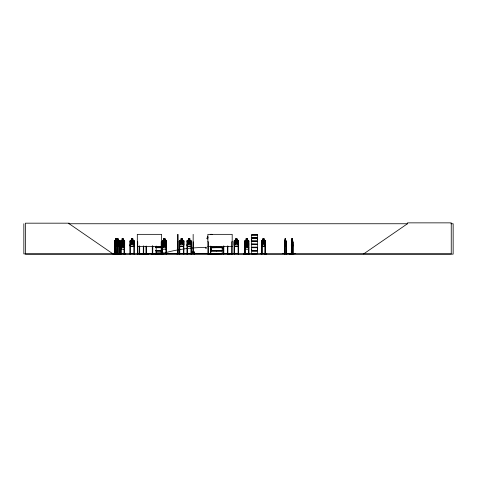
<?xml version="1.0" encoding="UTF-8"?>
<svg xmlns="http://www.w3.org/2000/svg" width="477" height="477" viewBox="0 0 477 477"><rect width="100%" height="100%" fill="white"/><g stroke="black" fill="none" stroke-linecap="round" stroke-linejoin="round"><path stroke-width="0.72" d="M222.222 249.113L222.222 247.712L216.636 247.712M251.671 250.508L251.671 247.712L257.359 247.712L257.353 250.508L251.671 250.508L251.677 249.113M251.671 240.945L251.671 238.154L257.359 238.154L257.353 240.945L251.671 240.945L251.677 239.549M257.353 249.113L257.353 247.712M257.353 239.549L257.353 238.154M139.272 246.019L139.147 253.853L148.436 253.883L143.875 253.639M148.436 253.657L143.804 253.657M175.53 253.657L183.412 253.567M195.361 253.651L187.366 253.567M285.86 246.317L286.045 240.813L285.508 240.289M292.687 246.317L292.866 244.832M155.8 253.877L162.669 253.567M116.621 240.348L116.638 238.792L115.613 238.792L115.613 240.289M117.294 240.348L116.597 240.289M117.3 240.283L117.64 240.873L117.241 240.289M282.39 253.657L288.305 253.657M289.217 253.657L295.126 253.657L289.217 253.824M117.247 246.317L117.628 244.832M117.312 246.317L117.652 240.807M112.781 253.847L125.701 253.657L123.621 253.853M116.078 253.877L115.971 246.019M118.982 246.317C119.393 244.516 120.287 241.779 118.97 240.289M265.361 244.826L264.944 246.269L262.052 246.269L261.635 244.832L262.046 246.317L264.997 246.317M264.973 246.317L265.433 244.832M121.134 249.232L124.253 249.232L124.664 247.736L124.682 240.813L124.193 240.289M124.253 249.232L124.706 247.742M124.205 246.317L124.682 244.832M248.296 246.269L248.738 244.826M248.809 244.832L248.326 246.317L245.184 246.317L244.796 244.832M245.202 249.185L244.731 247.742L245.166 249.232L248.326 249.232L248.738 247.736M248.326 249.232L248.785 247.742M285.908 246.317L284.602 246.317L284.483 240.819L285.019 240.289M291.292 253.883L291.477 240.289M291.483 240.336L291.262 240.819M166.074 249.185L166.616 247.742L166.109 249.232L162.723 249.232L162.281 247.742L162.77 249.185M166.091 246.317L166.598 244.832L166.056 246.269L162.735 246.269M183.872 244.826L183.371 246.269L179.93 246.269L179.483 244.826L179.483 240.843L179.912 240.289L180.932 240.289M191.42 244.832L190.907 246.317L187.395 246.317L186.936 244.832M235.644 238.84L237.045 238.84L237.039 240.336L237.79 240.837L237.79 243.628L237.039 244.826L235.644 244.826L234.893 243.628L234.899 240.837L235.644 240.336L235.59 238.792L237.093 238.792L237.087 240.289L238.059 240.289L238.589 240.813L238.583 244.832L238.035 246.269L234.595 246.269M238.589 244.832L238.071 246.317L234.559 246.317L234.1 244.832L234.1 240.819L234.577 240.289L235.596 240.289M260.376 253.657L266.732 253.657L264.234 253.883M119.316 253.853L119.375 240.837M245.75 253.847L243.687 253.853L249.9 253.847M152.712 253.853L152.735 246.019L152.634 253.883M152.896 253.847L151.555 253.853M161.53 253.847L167.188 253.657M162.508 253.877L162.526 253.442M211.049 247.855L216.433 247.712M223.331 253.847L223.421 246.019M234.028 253.633L234.07 241.732L234.481 241.732L234.434 253.883M117.503 242.203C117.914 239.919 119.494 240.837 117.777 242.549C119.471 244.313 117.986 245.256 117.527 242.871M234.463 245.995L237.319 240.289M246.794 242.203C247.229 239.925 248.911 240.831 247.08 242.549C248.94 244.355 247.289 245.25 246.812 242.871C246.376 245.256 244.647 244.349 246.531 242.543C244.612 240.67 246.561 240.05 246.71 242.256M118.147 244.826L118.773 243.628L118.773 240.837L118.147 240.336L118.117 238.84L116.943 238.84M194.646 252.154L191.647 252.13L191.653 253.853M191.79 253.883L191.724 252.154M114.581 253.883L114.623 240.819L114.981 240.289M114.689 240.843L114.987 240.336M194.556 252.625L194.461 252.285M262.034 240.289L261.635 240.819L262.058 240.289L262.916 240.289M121.17 243.198L120.77 243.753L121.146 243.198L122.07 243.198M121.063 253.883L121.021 241.732L120.586 241.732L120.586 253.883L120.681 240.819L121.128 240.289L122.029 240.289M121.158 249.232L120.729 247.742L120.705 240.819L121.146 240.336L124.193 240.336M245.178 243.198L244.731 243.735L245.202 243.252L248.29 243.252L248.738 243.747M162.752 243.198L162.281 243.735L162.77 243.252L166.085 243.252M186.984 240.843L187.431 240.336L190.872 240.336M115.678 240.336L115.184 240.837L115.184 243.628L115.678 244.826L116.603 244.826L117.098 243.628L117.098 240.837L116.603 240.336M246.138 243.252L245.47 243.747L245.47 246.537L246.138 247.736L247.396 247.736L248.07 246.537L248.07 243.747L247.396 243.252M163.766 243.252L163.051 243.747L163.051 246.537L163.766 247.736L165.114 247.736L165.835 246.537L165.835 243.747L165.114 243.252M363.677 253.883L407.465 223.749L407.465 222.86L451.248 222.86L451.248 253.883L23.85 253.883L23.85 223.749M122.69 242.948C122.112 243.699 125.487 245.905 122.935 242.549L123.776 240.831L122.076 240.837L122.076 243.628L123.31 243.628L123.382 240.819L122.637 242.298L121.957 240.843L121.557 240.831L122.386 242.543C120.46 244.88 122.297 244.969 122.696 242.817M186.799 253.853L186.859 253.442M251.659 244.206L257.365 244.349M251.671 253.764L251.671 251.069L257.359 251.069L257.359 253.764L251.659 253.877M210.649 253.859L210.715 247.557L216.469 247.521M68.616 223.749L407.692 223.749M450.914 223.749L453.15 223.749L453.15 254.14L25.388 254.14L25.388 223.176L69.177 223.176L69.177 223.749L112.96 253.883M251.665 234.785L257.365 234.785M251.677 235.066L257.353 235.066M251.635 237.784L257.401 237.784M251.635 237.957L257.401 237.957M116.901 240.289L116.901 238.792L118.189 238.792L118.147 240.336M163.7 238.792L165.155 238.792L165.143 240.289L166.091 240.289L166.598 240.813L166.545 253.883M244.802 253.883L244.796 240.819L245.22 240.289L246.132 240.289L246.108 238.792L247.468 238.792L247.426 240.336M292.377 238.792L291.799 238.792L291.548 240.837L291.608 253.883M115.643 238.84L116.603 238.84M122.052 238.84L123.31 238.84M131.425 238.84L132.821 238.84L132.821 240.336L133.566 240.837L133.566 243.628L132.821 244.826L131.425 244.826L130.674 243.628L130.674 240.837L131.425 240.336L131.372 238.792L132.868 238.792L132.868 240.289L133.84 240.289L134.365 240.813L134.365 244.832L133.852 246.317L130.34 246.317L129.881 244.832L130.376 246.269L133.816 246.269M180.98 238.84L182.375 238.84L182.375 240.336L183.126 240.837L183.126 243.628L182.375 244.826L180.98 244.826L180.234 243.628L180.234 240.837L180.98 240.336L180.932 238.792L182.429 238.792L182.429 240.289L183.395 240.289L183.919 240.813L183.919 244.832L183.406 246.317L179.895 246.317L179.435 244.832M189.876 238.84L188.481 238.84L188.481 240.336L187.735 240.837L187.735 243.628L188.481 244.826L189.876 244.826L190.627 243.628L190.627 240.837L189.876 240.336L189.929 238.792L188.433 238.792L188.433 240.289L187.413 240.289L186.936 240.819L186.954 253.883M246.156 238.84L247.426 238.84M262.928 238.84L264.133 238.84M284.99 238.84L285.538 238.84M291.817 238.84L292.359 238.84M291.906 239.09L292.222 239.09L291.906 239.591M114.939 240.289L115.69 240.289M118.159 240.289L119 240.289M123.334 240.289L124.217 240.289M131.372 240.289L130.352 240.289L129.881 240.819L129.899 253.883M163.712 240.289L162.717 240.289L162.252 240.819L162.293 247.742M189.929 240.289L190.895 240.289L191.42 240.813L191.42 253.883M247.45 240.289L248.338 240.289L248.809 240.813L248.815 253.883L248.785 240.813L248.314 240.289M264.145 240.289L264.985 240.289L265.433 240.813L265.462 253.883L265.516 253.442L265.003 253.442M291.429 240.289L291.841 240.289M292.329 240.289L292.723 240.289M114.951 240.336L118.982 240.336M130.376 240.336L133.816 240.336M162.735 240.336L166.074 240.336M179.93 240.336L183.371 240.336M234.595 240.336L238.041 240.336L238.536 240.837L238.488 253.883M248.314 240.336L245.22 240.336L244.82 240.843L244.904 253.883M262.052 240.336L264.968 240.336M284.614 240.336L285.896 240.336M291.441 240.336L292.717 240.336M114.623 240.819L114.987 246.269M117.586 240.813L117.533 253.883M124.658 240.813L124.616 253.883M265.403 240.813L265.337 253.883M284.483 240.819L284.471 253.883M115.678 240.837L116.603 240.837M116.972 240.837L118.147 240.837L118.147 243.628M251.635 241.141L257.401 241.141M251.635 241.314L257.401 241.314M122.046 241.702L123.388 241.702M117.157 241.732L117.545 241.732M119.375 241.732L118.94 241.732L118.988 253.883M123.346 241.756L122.088 241.756L122.112 243.252L121.432 243.747L121.432 246.537L122.088 247.736L123.322 247.736L123.978 246.537L123.978 243.747L123.322 243.252M124.616 241.732L124.175 241.732L124.175 243.157M129.851 241.732L130.263 241.732L130.31 253.883M134.317 241.732L133.906 241.732L133.858 253.883M137.298 241.732L137.716 241.732L137.764 253.883M161.614 241.732L161.202 241.732L161.154 253.883M163.766 241.756L165.125 241.756M166.014 253.847L166.103 241.732L166.539 241.732L166.449 253.883M177.73 241.732L178.034 241.732M179.406 241.732L179.817 241.732L179.769 253.883M183.46 241.732L183.872 241.732M186.906 241.732L187.318 241.732L187.366 253.883M191.372 241.732L190.961 241.732L190.913 253.883M193.161 241.732L193 252.709M207.877 241.732L208.288 241.732L208.336 253.883M232.192 241.732L231.78 241.732L231.733 253.883M238.536 241.732L238.118 241.732L238.077 253.883M244.773 241.732L245.208 241.732M246.12 241.756L247.396 241.756M248.833 241.732L248.398 241.732L248.35 253.883M261.635 241.732L262.07 241.732L262.022 253.883M265.474 241.732L265.045 241.732L265.003 253.883M284.471 241.732L284.638 253.883M123.364 243.198L124.241 243.198L124.706 243.729L124.199 243.252M162.74 243.198L163.736 243.198L163.718 241.702L165.173 241.702L165.125 243.252M165.161 243.198L166.103 243.198M245.16 243.198L246.096 243.198L246.072 241.702L247.438 241.702L247.438 243.198L248.308 243.198M121.17 243.252L124.223 243.252M115.678 243.628L116.603 243.628M166.598 243.729L166.091 243.198M248.761 243.729L248.29 243.198M251.677 244.129L257.353 244.129L257.359 241.511L251.671 241.511L251.671 244.2L257.365 244.206M251.677 244.623L257.353 244.623M114.623 244.832L114.975 246.317M119.441 244.832L118.952 246.269L114.951 246.269M120.705 244.832L121.116 246.317L124.229 246.317M162.252 244.832L162.711 246.317L166.103 246.317M284.435 244.832L284.65 246.317M292.729 246.317L291.423 246.317L291.304 244.832M121.122 246.269L124.193 246.269M190.872 246.269L187.431 246.269L186.984 244.826M245.22 246.269L248.314 246.269M284.614 246.269L285.896 246.269M291.441 246.269L292.717 246.269M114.927 246.317L119.011 246.317M137.298 246.502L161.614 246.502M207.877 246.502L232.192 246.502M155.812 247.152L161.119 247.152M210.84 247.152L216.433 247.152M216.636 247.152L222.228 247.152M155.77 247.348L161.154 247.348M210.798 247.348L216.469 247.348M216.6 247.348L222.264 247.348M251.635 247.348L257.401 247.348M155.77 247.521L161.154 247.521M216.6 247.521L222.264 247.521M251.635 247.521L257.401 247.521M120.729 247.742L121.194 249.185M155.812 247.712L161.119 247.712M210.715 248.058L211.222 248.058M210.715 248.189L211.222 248.189M210.828 249.566L211.144 249.566M210.828 249.662L211.269 249.662M211.269 249.978L210.828 250.026L211.269 250.073M155.812 250.508L161.119 250.508M210.84 250.508L216.433 250.508M216.636 250.508L222.228 250.508L222.228 247.712M155.77 250.699L161.154 250.699M210.798 250.699L216.469 250.699M216.6 250.699L222.264 250.699M251.635 250.699L257.401 250.699M155.77 250.872L161.154 250.872M210.798 250.872L216.469 250.872M216.6 250.872L222.264 250.872M251.635 250.872L257.401 250.872M155.812 251.069L161.119 251.069M210.84 251.069L216.433 251.069M216.636 251.069L222.228 251.069L222.228 253.764L208.687 253.836L222.222 253.686M191.599 252.202L194.592 252.19M155.86 253.192L163.581 253.192A182.458 165.447 90 0 1 205.504 247.515M114.462 253.442L114.921 253.442M116.012 253.442L115.5 253.442L115.5 253.883M117.586 253.442L117.127 253.442L117.127 253.883M120.544 253.442L121.063 253.442M124.133 253.442L124.658 253.442M130.31 253.442L129.804 253.442L129.804 253.883M133.858 253.442L134.425 253.853M234.022 253.442L234.529 253.442L234.529 253.883M238.077 253.442L238.583 253.442L238.607 253.847M244.731 253.442L245.256 253.442L245.256 253.883M248.35 253.442L248.875 253.442M262.111 253.442L261.593 253.442L261.599 253.883M284.441 253.442L284.787 253.883M285.89 253.442L286.254 253.442M291.262 253.442L291.626 253.442M292.717 253.442L293.081 253.442M130.31 253.567L133.858 253.567M223.88 253.567L227.428 253.567M234.529 253.567L238.077 253.567M295.12 253.633L289.229 253.883M155.818 253.686L162.752 253.883M251.677 253.686L257.353 253.686M125.713 253.847L123.561 253.633M152.902 253.824L151.585 253.824L157.338 253.847M232.263 253.847L232.239 253.442L137.251 253.442L137.269 253.883M264.288 253.853L266.738 253.847M183.997 253.853L183.919 253.442M161.691 253.847L161.661 253.442M143.81 253.847L143.786 253.442M166.199 253.853L166.145 241.732M119.262 253.847L119.286 241.732M115.828 253.847L115.833 253.442M207.62 239.019L206.702 238.13L207.334 238.13A3.828 3.828 0 0 1 207.847 236.216M191.724 252.22L191.659 253.883M285.49 240.336L285.759 243.628L285.49 244.826L284.99 244.826L284.972 238.792L285.556 238.792L285.538 240.336M292.681 240.289L292.878 253.883L292.956 253.442M285.854 240.289L286.111 253.883M119.399 253.859L119.411 253.442L118.898 253.442L118.904 253.883M291.548 243.628L291.817 244.826L292.312 244.826L292.312 238.84M291.28 244.826L291.471 246.317M293.051 253.883L293.045 241.732L292.735 253.883L292.723 253.442M292.329 238.792L292.359 240.336M291.841 238.792L291.858 240.336M291.447 241.732L291.459 253.883M291.381 253.442L291.405 253.883M286.224 253.883L286.218 241.732L285.908 253.883M286.033 253.442L286.057 253.883M284.769 245.303L284.68 253.883M284.56 253.442L284.56 253.883M265.129 241.732L265.182 253.883M262.916 238.792L262.958 240.336L262.302 240.837L262.302 243.628L262.928 244.826L264.103 244.826L264.735 243.628L264.735 240.837L264.103 240.336L264.175 238.792L262.887 238.792L262.887 240.289M261.98 241.732L261.98 253.883M261.724 241.732L261.724 253.883M261.658 240.819L261.652 253.883M248.702 253.442L248.702 253.883M248.517 253.442L248.529 253.883M248.463 241.732L248.422 253.883M247.402 238.84L247.402 240.336L248.07 240.837L248.07 243.628L247.402 244.826L246.156 244.826L245.488 243.628L245.488 240.837L246.156 240.336L246.132 238.792M245.786 253.883L243.717 253.824M245.142 241.732L245.184 253.883M245.089 253.442L245.077 253.883M238.166 253.442L238.166 253.883M234.118 253.442L234.118 253.883M232.144 253.883L232.192 234.344L207.877 234.344L207.924 253.883M232.007 253.508L232.007 253.883M231.828 253.442L231.828 253.883M231.118 253.508L231.118 253.883M230.206 253.883L228.316 253.883M227.934 253.442L227.934 253.883M227.887 246.019L227.839 253.883M227.475 246.019L227.475 253.883M227.428 253.442L227.428 253.883M223.88 253.442L223.88 253.883M223.832 246.019L223.785 253.883M223.469 253.442L223.469 253.883M210.828 246.019L210.81 253.883M210.315 247.456L210.315 248.153M208.24 253.442L208.157 253.883M207.829 253.442L207.847 253.883M206.517 247.235L206.517 248.374M205.504 247.235L205.504 248.374M194.592 252.13L194.58 253.883M193.161 234.344L193.161 252.709M193.161 253.442L193.167 253.883M193 253.442L193.006 253.883M191.325 253.442L191.325 253.883M191.009 253.442L191.009 253.883M187.27 253.442L187.27 253.883M183.872 240.837L183.901 253.883M183.46 241.732L183.412 253.883M179.865 253.442L179.865 253.883M179.453 253.442L179.453 253.883M179.435 240.819L179.376 253.883M178.052 253.442L178.052 253.883L178.028 234.344M177.867 241.732L177.885 253.883M177.843 253.442L177.766 253.883L177.73 234.344M176.782 253.508L176.782 253.883M163.712 238.792L163.7 240.289M163.581 253.883L163.581 253.001L155.86 253.001L155.86 253.883M162.633 253.883L162.627 241.732L162.186 241.732L162.186 253.883M162.287 253.442L162.281 253.883M162.144 253.442L162.144 253.883M161.572 253.883L161.614 234.344L137.298 234.344L137.376 253.883M161.25 253.442L161.25 253.883M156.283 253.442L156.283 253.883L156.217 253.442M156.176 246.019L156.176 253.883M152.342 246.019L152.336 253.883M152.3 246.019L152.3 253.883M146.391 253.508L146.391 253.883M146.284 253.442L146.284 253.883M146.236 246.12L146.23 253.883M146.075 246.12L146.075 253.883M146.034 253.442L146.028 253.883M143.738 246.019L143.69 253.883M143.368 253.442L143.41 253.883M143.327 246.019L143.279 253.883M139.731 253.442L139.695 253.883L139.683 246.019M139.32 253.442L139.332 253.883M138.264 253.508L138.264 253.883M137.668 253.442L137.662 253.883M134.317 240.837L134.27 253.883M133.954 253.442L133.954 253.883M130.215 253.442L130.215 253.883M124.539 241.732L124.485 253.883L124.479 253.442M124.312 253.442L124.3 253.883M124.253 241.732L124.205 253.883M124.175 248.881L124.133 253.883M120.949 241.732L120.949 243.157M120.949 248.165L120.991 253.883M120.884 253.442L120.896 253.883M120.711 253.442L120.723 253.883M119.029 241.732L119.029 253.883M117.425 244.588L117.425 253.883M117.36 253.442L117.342 253.883M117.276 241.732L117.247 253.883M117.157 244.588L117.151 253.883M116.931 238.792L116.972 240.336M116.597 238.792L116.632 246.317M115.887 246.019L115.923 253.883M115.649 238.792L115.69 246.317M115.69 253.442L115.678 253.883M115.541 246.019L115.583 253.883M114.915 253.883L114.885 241.732L114.498 241.732L114.51 253.883M114.766 244.588L114.796 253.883M114.701 253.442L114.683 253.883M210.172 234.434A3.828 3.828 0 0 1 212.152 234.434M207.9 238.13A3.196 3.196 0 0 1 208.014 237.307M194.509 252.834L194.515 252.78M285.771 244.266L285.306 242.871L284.835 244.266L285.192 242.543L284.882 240.807L285.49 240.837L285.49 243.628L284.99 243.628L285.002 240.819L285.3 242.203C286.2 238.524 285.055 243.443 285.771 244.266M292.598 244.266L292.127 242.871L291.668 244.325L292.013 242.543L291.709 240.807L292.312 240.837L292.312 243.628L291.817 243.628L291.799 240.802L292.121 242.203C293.021 238.524 291.882 243.443 292.598 244.266M264.657 244.266L264.228 244.272L263.56 242.871C263.083 245.238 261.569 244.355 263.292 242.543L262.505 240.831L263.537 242.203C263.948 239.919 265.528 240.837 263.811 242.549L264.657 244.266M123.889 247.181L123.442 247.187L122.744 245.78C122.243 248.147 120.657 247.277 122.464 245.452C120.717 243.753 122.273 242.835 122.72 245.112C123.149 242.835 124.807 243.747 123.006 245.464L123.889 247.181M247.915 247.181L247.456 247.187L246.746 245.78C246.21 248.165 244.641 247.265 246.46 245.452C244.677 243.753 246.263 242.835 246.722 245.112C247.158 242.835 248.851 243.741 247.014 245.464L247.915 247.181M165.68 244.266L165.185 244.272L164.422 242.871C163.873 245.142 162.097 244.665 164.112 242.543C161.572 239.532 164.911 241.1 164.344 242.292C164.839 240.217 166.706 240.271 164.714 242.549L165.68 244.266M165.722 247.181L165.257 247.223L164.464 245.78C163.921 248.141 162.18 247.289 164.16 245.452C162.252 243.741 163.951 242.841 164.44 245.112C164.911 242.841 166.723 243.729 164.75 245.464L165.722 247.181M133.429 244.266L132.922 244.272L132.129 242.871C131.563 245.13 129.72 244.683 131.807 242.543C129.827 240.825 131.592 239.931 132.105 242.203C132.672 240.05 134.454 240.503 132.427 242.549L133.429 244.266M182.989 244.266L182.476 244.272L181.683 242.871C181.117 245.13 179.274 244.683 181.367 242.543C179.382 240.825 181.147 239.931 181.659 242.203C182.226 240.05 184.009 240.503 181.981 242.549L182.989 244.266M190.49 244.266L190.007 244.313L189.184 242.871C188.54 245.148 186.823 244.659 188.868 242.543C186.883 240.825 188.653 239.931 189.16 242.203C189.727 240.05 191.51 240.503 189.482 242.549L190.49 244.266M237.647 244.266L237.17 244.313L236.348 242.871C235.698 245.148 233.986 244.659 236.026 242.543C234.046 240.825 235.811 239.931 236.324 242.203C236.884 240.05 238.673 240.503 236.646 242.549L237.647 244.266M123.972 243.628L123.31 244.826L122.076 244.826L121.414 243.628L121.414 240.837L122.076 240.336L122.005 238.792L123.358 238.792L123.31 240.336L123.972 240.837L123.972 243.628M165.829 243.628L165.108 244.826L163.76 244.826L163.039 243.628L163.039 240.837L163.76 240.336L163.748 238.84L165.108 238.84L165.108 240.336L165.829 240.837L165.829 243.628M257.365 234.893L251.665 234.887L251.677 237.594L257.359 237.594L257.359 234.899M116.442 239.09L115.845 239.09L115.845 239.591L116.442 239.591L116.442 239.09M117.932 239.09L117.181 239.09L117.181 239.591L117.932 239.591L117.932 239.09M123.09 239.09L122.297 239.09L122.297 239.591L123.09 239.591L123.09 239.09M132.57 239.09L131.676 239.09L131.676 239.591L132.57 239.591L132.57 239.09M164.869 239.09L163.999 239.09L163.999 239.591L164.869 239.591L164.869 239.09M182.125 239.09L181.23 239.09L181.23 239.591L182.125 239.591L182.125 239.09M189.625 239.09L188.731 239.09L188.731 239.591L189.625 239.591L189.625 239.09M236.795 239.09L235.894 239.09L235.894 239.591L236.795 239.591L236.795 239.09M247.181 239.09L246.376 239.09L246.376 239.591L247.181 239.591L247.181 239.09M263.894 239.09L263.143 239.09L263.143 239.591L263.894 239.591L263.894 239.09M285.401 239.09L285.079 239.591L285.401 239.09M132.821 240.837L131.425 240.837L131.425 243.628L132.821 243.628L132.821 240.837M165.108 240.837L163.76 240.837L163.76 243.628L165.108 243.628L165.108 240.837M182.375 240.837L180.98 240.837L180.98 243.628L182.375 243.628L182.375 240.837M189.876 240.837L188.481 240.837L188.481 243.628L189.876 243.628L189.876 240.837M237.045 240.837L235.644 240.837L235.644 243.628L237.045 243.628L237.045 240.837M247.402 240.837L246.156 240.837L246.156 243.628L247.402 243.628L247.402 240.837M264.103 240.837L262.928 240.837L262.928 243.628L264.103 243.628L264.103 240.837M123.102 242.006L122.309 242.006L122.309 242.501L123.102 242.501L123.102 242.006M164.875 242.006L164.01 242.006L164.01 242.501L164.875 242.501L164.875 242.006M247.169 242.006L246.365 242.006L246.365 242.501L247.169 242.501L247.169 242.006M123.322 243.747L122.088 243.747L122.088 246.537L123.322 246.537L123.322 243.747M165.114 243.747L163.766 243.747L163.766 246.537L165.114 246.537L165.114 243.747M247.396 243.747L246.138 243.747L246.138 246.537L247.396 246.537L247.396 243.747M257.365 244.462L251.665 244.445L251.677 247.152L257.359 247.152L257.359 244.462M194.449 253.883L194.455 252.13L194.437 253.877M156.581 253.883L156.617 253.442L156.575 253.883"/></g></svg>
